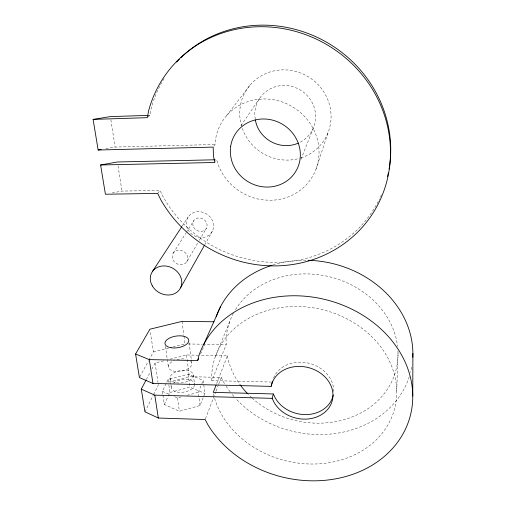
<?xml version="1.0" encoding="UTF-8"?>
<svg xmlns="http://www.w3.org/2000/svg" width="506" height="506" viewBox="0 0 506 506"><rect width="100%" height="100%" fill="white"/><g stroke="black" fill="none" stroke-linecap="round" stroke-linejoin="round"><path stroke-width="0.38" stroke-dasharray="2.53 1.9" d="M396.736 391.151L398.032 353.182M213.93 146.063L215.075 144.495L215.594 139.087A52.845 49.841 31.3 0 1 255.543 99.682L262.437 98.98A52.845 49.841 31.3 0 1 318.9 148.347A52.845 49.841 31.3 0 1 270.438 200.275L263.809 199.959A52.845 49.841 31.3 0 1 218.295 165L216.669 159.751L215.55 161.389M147.803 117.209L149.833 115.336L151.18 108.448A123.527 116.684 31.6 0 1 164.754 77.551M316.01 169.149L328.312 131.939M205.461 418.81L215.72 391.941M215.999 391.214L218.491 384.68M218.769 383.953L221.267 377.419L189.383 376.673L166.708 382.681M216.682 383.58L227.434 355.743L200.484 355.244M300.994 159.333L313.884 126.626M271.539 382.043L211.862 380.613L226.201 344.592L226.055 340.576A86.69 73.863 13.7 0 1 233.62 312.885M162.932 395.192L164.33 404.496L179.396 411.252L200.034 405.54L204.892 393.434L203.254 380.373L188.169 374.231L168.062 379.532L162.35 391.315L162.812 394.421M215.379 356.578L229.667 321.765M200.034 405.54L198.314 392.27L201.508 384.573M201.799 383.871L203.254 380.373M200.528 354.099L204.664 344.763M164.33 404.496L167.973 396.736M168.302 396.027L169.959 392.498L168.846 384.87M144.956 411.808L153.223 395.237M153.571 394.547L158.391 384.883L159.902 384.484M146.361 379.532L149.991 372.656M151.806 369.222L155.07 363.036L164.045 360.734M139.789 376.894L148.467 360.917M148.846 360.221L153.375 351.885L150.276 331.462M204.753 244.759L212.444 231.065M186.733 261.937A8.064 7.021 29.9 0 0 180.117 250.249A8.064 7.021 29.9 0 0 173.185 260.261A8.064 7.021 29.9 0 0 186.733 261.937L197.833 242.905M199.358 240.287L206.499 228.048M173.261 253.076L185.822 233.203M186.24 232.539L193.779 220.616M182.154 226.144L188.2 216.91M240.951 125.671L259.572 98.392M226.612 115.653L250.306 84.85M157.689 193.412L160.035 190.471L163.065 196.707A123.527 116.684 31.6 0 0 273.126 262.336A123.527 116.684 31.6 0 0 378.792 200.351M174.614 396.666L177.505 397.918L182.704 396.508M187.163 395.3L198.314 392.27M169.959 392.498L189.895 387.141L204.892 393.434M170.029 359.197L186.486 354.984L199.706 355.231M153.375 351.885L168.441 348.09M172.957 346.952L185.013 343.916L183.975 336.155M112.18 192.944L121.965 191.091L160.035 190.471M105.855 148.675L115.121 147.075L215.075 144.495M148.252 115.387L149.833 115.336M188.143 343.966L202.223 344.2M203.007 344.213L226.201 344.592M162.35 391.315L170.288 394.775M221.267 377.419L223.627 382.138A101.175 86.241 13.7 0 0 225.24 384.8M213.557 393.763L213.968 395.844M227.434 355.743L228.162 359.703A86.69 73.863 13.7 0 0 240.344 385.079M110.865 119.739L115.121 147.075M118.031 165.81L121.965 191.091M155.07 363.036L158.036 382.542M165.411 346.319L168.334 366.502M169.984 377.938L170.883 384.117M170.99 384.889L171.325 387.21M168.062 379.532L168.732 384.111M177.505 397.918L179.396 411.252M182.008 321.399L183.874 335.377M186.486 354.984L189.383 376.673M188.169 374.231L189.895 387.141M189.111 342.752L191.243 359.045M191.344 359.823L191.856 363.7M193.355 375.129A11.796 6.205 -9.2 0 1 176.025 382.751A11.796 6.205 -9.2 0 1 175.633 371.954A11.796 6.205 -9.2 0 1 193.355 375.129L194.57 384.402A11.733 6.287 -9.4 0 0 186.221 379.411A11.733 6.287 -9.4 0 0 173.305 383.466M255.15 119.176L254.771 113.034L255.22 109.157A30.834 29.683 35.3 0 1 303.309 92.035A30.834 29.683 35.3 0 1 299.109 142.768M211.862 380.613L211.672 376.388A93.414 77.747 14.2 0 1 345.573 318.141A93.414 77.747 14.2 0 1 361.613 451.067A93.414 77.747 14.2 0 1 214.101 396.54M300.912 157.935A46.255 44.534 35.4 0 0 330.386 108.746A46.255 44.534 35.4 0 0 285.295 69.879A46.255 44.534 35.4 0 0 240.363 105.748A52.959 51.119 33.5 0 0 239.989 118.41L242.45 128.853A46.255 44.534 35.4 0 0 299.52 158.359M381.385 194.842A123.527 116.684 31.6 0 1 379.133 199.674M273.575 378.045A31.106 25.863 14.2 0 1 308.255 363.099A31.106 25.863 14.2 0 1 333.637 391.625M397.963 350.892A86.69 73.863 13.7 0 1 347.312 418.696A86.69 73.863 13.7 0 1 252.273 398.247M251.716 397.748A86.69 73.863 13.7 0 1 247.984 394.123M235.511 309.615A86.69 73.863 13.7 0 1 327.856 276.384A86.69 73.863 13.7 0 1 397.571 346.287M409.278 376.73A101.175 86.241 13.7 0 1 334.118 433.667A101.175 86.241 13.7 0 1 235.935 398.715M233.936 396.483A101.175 86.241 13.7 0 1 232.02 394.206M230.179 391.878A101.175 86.241 13.7 0 1 225.663 385.458M272.898 265.011A101.175 86.241 13.7 0 1 307.231 260.28M411.694 367.173A101.175 86.241 13.7 0 1 410.549 372.372M194.544 384.952A11.733 6.287 -9.4 0 1 181.021 392.371A11.733 6.287 -9.4 0 1 171.736 385.521M190.673 361.259A11.872 6.097 -9.1 0 1 185.481 370.025A11.872 6.097 -9.1 0 1 169.763 369.329A11.872 6.097 -9.1 0 1 174.235 360.531M177.043 359.595A11.872 6.097 -9.1 0 1 185.866 359.146M187.935 229.597A14.06 12.524 30.8 0 0 211.609 232.469A14.06 12.524 30.8 0 0 200.325 211.78A14.06 12.524 30.8 0 0 187.935 229.597M193.64 227.314A7.381 6.572 30.8 0 0 206.069 228.788A7.381 6.572 30.8 0 0 200.104 217.941A7.381 6.572 30.8 0 0 193.64 227.314"/><path stroke-width="0.76" d="M412.757 396.065L412.896 353.441M214.07 321.765L182.008 321.399L149.928 329.197L135.583 354.01L149.276 359.608L197.663 360.563L199.022 355.282A109.96 91.301 14.2 0 1 360.202 313.676A109.96 91.301 14.2 0 1 378.798 460.802A109.96 91.301 14.2 0 1 207.776 424.547L205.183 419.537L158.327 418.026L144.956 411.808L141.282 389.158L146 380.221M135.583 354.01L139.409 377.59L152.97 383.44L271.121 386.382L271.368 385.585A31.366 26.008 14.3 0 1 316.611 370.765A31.366 26.008 14.3 0 1 323.536 413.263A31.366 26.008 14.3 0 1 274.107 402.397L272.165 398.348L273.348 393.959L213.285 392.371L216.113 385.047M271.121 386.382L272.57 381.277M197.663 360.563L198.618 358.406M203.81 344.257L220.686 306.383M180.522 287.882L204.367 245.442M152.338 271.671L181.724 226.808M100.599 164.988L214.797 162.483L213.456 155.962L213.171 147.101L98.139 150.01L93.104 119.397L147.297 117.67L148.65 110.725A124.716 117.62 31.4 0 1 328.552 45.673A124.716 117.62 31.4 0 1 354.358 235.309A124.716 117.62 31.4 0 1 160.756 199.699L157.689 193.412L105.406 194.228L100.599 164.988L117.436 161.983L215.094 159.788M98.139 150.01L101.225 149.479M93.104 119.397L110.378 116.614L148.252 115.387M141.282 389.158L154.779 395.135L272.165 398.348M273.348 393.959L275.27 397.982A31.106 25.863 14.2 0 0 307.389 414.553A31.106 25.863 14.2 0 0 333.233 395.009M255.245 119.954L256.504 124.615A30.834 29.683 35.3 0 0 298.401 143.09M149.276 359.608L152.97 383.44M154.779 395.135L158.327 418.026M176.638 62.099A123.527 116.684 31.6 0 1 179.358 59.246M181.034 57.583A123.527 116.684 31.6 0 1 323.429 40.48A123.527 116.684 31.6 0 1 389.089 169.074M388.368 172.9A123.527 116.684 31.6 0 1 387.514 176.683M216.163 316.788A101.175 86.241 13.7 0 1 272.158 265.239M308.002 260.299A101.175 86.241 13.7 0 1 412.814 357.293M247.434 393.548A86.69 73.863 13.7 0 1 240.344 385.079M230.603 146.683C229.901 152.211 230.584 157.878 232.482 163.109A35.559 33.478 31 0 0 288.009 180.098A35.559 33.478 31 0 0 282.607 124.349A35.559 33.478 31 0 0 230.787 145.627L230.603 146.683M152.306 285.877A16.287 13.953 29.4 0 0 179.592 289.451A16.287 13.953 29.4 0 0 166.189 266.067A16.287 13.953 29.4 0 0 152.306 285.877M171.072 347.742A12.03 5.87 -8.7 0 0 188.801 340.418A12.03 5.87 -8.7 0 0 170.775 337.521A12.03 5.87 -8.7 0 0 171.072 347.742"/></g></svg>
